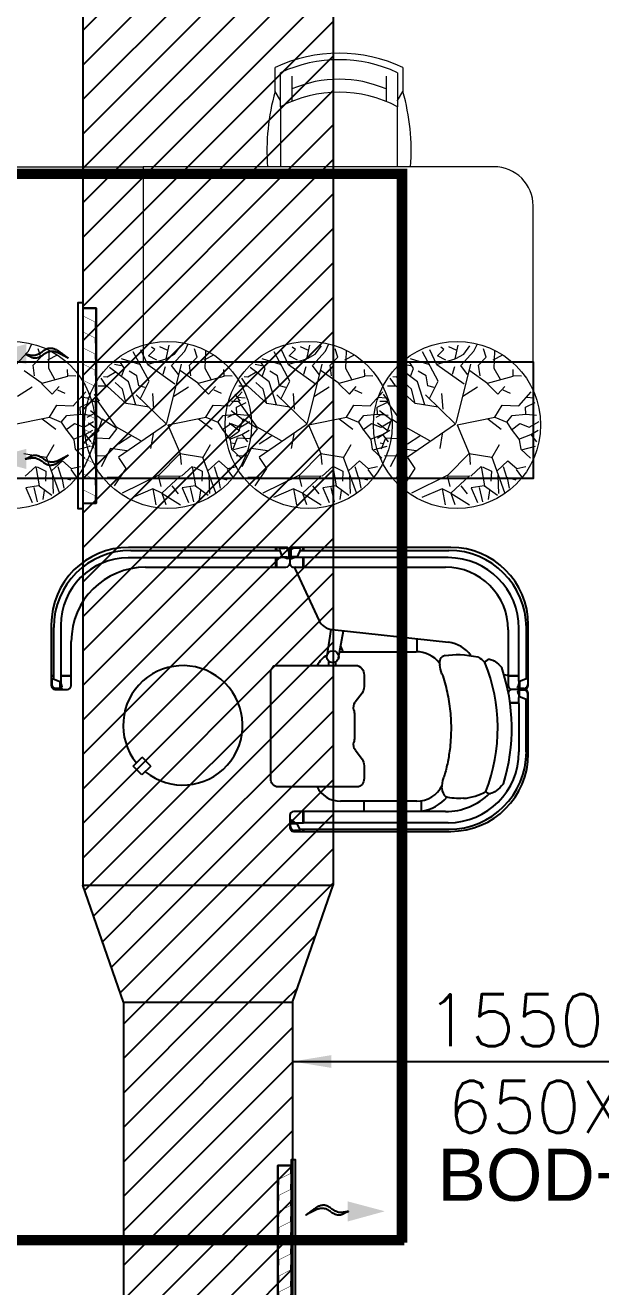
# Model space of a CAD drawing. Header units: millimetres. Extents: x 148480 to 578986, y 39883 to 155062.
# Drawn here: x 229793 to 232006, y 69951 to 74802 of the extents above; entities that cross this region are included whole.
import ezdxf

# ---------------------------------------------------------------- set-up
doc = ezdxf.new("R2010")
doc.units = ezdxf.units.MM
for name, pattern in [('CENTER', [2, 1.25, -0.25, 0.25, -0.25]), ('CONTINU', [0]), ('HIDDEN', [0.375, 0.25, -0.125])]:
    doc.linetypes.add(name, pattern=pattern)
for name, color, linetype in [('CEN', 252, 'CENTER'), ('Flooring', 44, 'Continuous'), ('I - MODULAR', 44, 'Continuous'), ('Layer2', 4, 'Continuous'), ('Layer4', 6, 'Continuous'), ('M-HVAC ELLIPTICAL DUCT', 6, 'Continuous'), ('M-HVAC VRV PIPE', 4, 'Continuous'), ('M-HVAC-BOF', 6, 'Continuous'), ('M-HVAC-GRIL', 6, 'Continuous'), ('M-HVAC-INSULATION', 8, 'Continuous'), ('M-HVAC-SUPP', 4, 'Continuous'), ('M-HVAC-SUPPLY AIR DUCT', 4, 'Continuous'), ('M-HVAC-TEXT', 7, 'Continuous')]:
    doc.layers.add(name, color=color, linetype=linetype)
doc.layers.add('I-01$0$i-plants', color=7, linetype='Continuous', lineweight=13, true_color=0x86b300)
for name, color, linetype, lineweight in [('ID - MODULAR', 44, 'Continuous', 5), ('KDBS-SIDE THROW GRILLE', 1, 'Continuous', 18), ('M HVAC GRILLE', 6, 'Continuous', 13)]:
    doc.layers.add(name, color=color, linetype=linetype, lineweight=lineweight)
doc.styles.add('ARAIL', font='arial.ttf')
doc.styles.add('R', font='romans.shx')
doc.styles.add('ROMAND', font='romand__.ttf')
doc.dimstyles.new('Vayucon', dxfattribs={"dimtxt": 200, "dimasz": 150, "dimexe": 0, "dimexo": 0, "dimgap": 9e-05, "dimtad": 1, "dimdec": 0, "dimrnd": 5, "dimzin": 0, "dimdsep": 46, "dimtxsty": 'ROMAND', "dimcen": 90, "dimclrd": 42, "dimclre": 8, "dimclrt": 7, "dimadec": 0, "dimazin": 0, "dimtfac": 1, "dimtdec": 0, "dimtofl": 0, "dimtmove": 1, "dimatfit": 0, "dimfxl": 1, "dimtolj": 1, "dimtzin": 0, "dimarcsym": 0})
pattern_1 = [(225, (811127.6, 15256.2), (66.29126, -66.29126), [])]

# ---------------------------------------------------------------- blocks, each defined once
blk = doc.blocks.new('GFC1')
at = {"layer": 'CEN', "color": 8, "linetype": 'HIDDEN', "lineweight": 0, "ltscale": 1500}
for points in [[(303868.6, 71111), (299767.4, 71111), (299767.4, 75212.3), (303868.6, 75212.3)], [(303879.7, 75221), (303879.7, 71121), (299779.7, 71121), (299779.7, 75221)]]:
    blk.add_lwpolyline(points, close=True, dxfattribs=at)
at = {"layer": 'Flooring', "color": 8, "linetype": 'HIDDEN', "ltscale": 1500}
blk.add_arc((300007.7, 78255.1), 12777.8, 229.90697, 79.60318, dxfattribs=at)
at = {"layer": 'I - MODULAR', "color": 8}
for p, q in [((303427.4, 73780.2), (302822.7, 73780.2)), ((302830.7, 73768.5), (303404, 73768.5)), ((303389.4, 73768.5), (303389.4, 73780.2)), ((303391.5, 73780.2), (303391.5, 73768.5)), ((303401.9, 73773.8), (303413.9, 73744)), ((303406.6, 73777.4), (303423.9, 73777.4)), ((303413.9, 73744), (303434.4, 73744)), ((303434.4, 73744), (303434.4, 73742.2)), ((303439.2, 73762.1), (303439.2, 73739.5)), ((303442.6, 73765), (303442.6, 73719.3)), ((303446, 73762.1), (303446, 73739.5)), ((303450.8, 73744), (303450.8, 73742.6)), ((303471.3, 73744), (303450.8, 73744)), ((304062, 73780.2), (303457.8, 73780.2)), ((303478.6, 73777.4), (303461.3, 73777.4)), ((303483.3, 73773.8), (303471.3, 73744)), ((303481.1, 73768.4), (304054.5, 73768.4)), ((303493.8, 73768.4), (303493.8, 73780.2)), ((303495.8, 73780.2), (303495.8, 73768.4)), ((303332.8, 73739.9), (302821.7, 73739.9)), ((302888.1, 73704), (303427.4, 73704)), ((303390.4, 73739.9), (303332.8, 73739.9)), ((303389.4, 73704), (303389.4, 73740.1)), ((303391.5, 73740.1), (303391.5, 73704)), ((303423.3, 73740.9), (303433.5, 73737.7)), ((303437, 73737.4), (303433.5, 73737.7)), ((303448.2, 73737.4), (303451.7, 73737.7)), ((303462.7, 73741.1), (303451.7, 73737.7)), ((303457.8, 73704), (304041.5, 73704)), ((303463, 73696.8), (303554.6, 73500.2)), ((303493.8, 73704), (303493.8, 73740.9)), ((303549.1, 73740.6), (303494.8, 73740.6)), ((303495.8, 73740.6), (303495.8, 73704)), ((304051.7, 73740.6), (303549.1, 73740.6)), ((302525.5, 73483), (302525.5, 73249.3)), ((302534.8, 73274), (302534.8, 73472.6)), ((302562.2, 73480.4), (302562.2, 73341.9)), ((303600.3, 73464.7), (303584.8, 73363.1)), ((303605.3, 73464), (304053.2, 73415)), ((303630.3, 73355.4), (303649.7, 73459.1)), ((304282.8, 73462.7), (304282.8, 73249.3)), ((304323.7, 73343.3), (304323.7, 73468.6)), ((304352.2, 73470.6), (304352.2, 73274.1)), ((304359.7, 73249.3), (304359.7, 73482.5)), ((302602.4, 73249.3), (302602.4, 73418.3)), ((303931.8, 73428.3), (303931.8, 73378.6)), ((303633.6, 73378.6), (303928.7, 73378.6)), ((303648.3, 73378.6), (303638.6, 73399.8)), ((302562.2, 73341.9), (302562.2, 73284.3)), ((303391, 73326.2), (303695.9, 73326.2)), ((303592.8, 73326.2), (303592.8, 73341.9)), ((303619.8, 73326.2), (303619.8, 73340)), ((304323.7, 73289), (304323.7, 73343.3)), ((302525.5, 73287.2), (302534.8, 73287.2)), ((302534.8, 73285.2), (302525.5, 73285.2)), ((302527.4, 73271.5), (302527.4, 73253.6)), ((302530.2, 73275.9), (302558.9, 73264.5)), ((302558.9, 73264.5), (302558.9, 73242.3)), ((302562.2, 73287.2), (302602.4, 73287.2)), ((302602.4, 73285.2), (302562.2, 73285.2)), ((303369.3, 72890.8), (303369.3, 73300.8)), ((303728.5, 73288.1), (303728.5, 73244.8)), ((304266.6, 73290.7), (304277.2, 73288.4)), ((304282.8, 73287.5), (304323.7, 73287.5)), ((304323.7, 73285.3), (304282.8, 73285.3)), ((304355.4, 73275.3), (304325.9, 73263.7)), ((304325.9, 73263.7), (304325.9, 73241.8)), ((304352.2, 73287.5), (304359.7, 73287.5)), ((304359.7, 73285.3), (304352.2, 73285.3)), ((304358.1, 73271), (304358.1, 73253.1)), ((302540.7, 73234.1), (302587.2, 73234.1)), ((302542.7, 73238.4), (302564.7, 73238.4)), ((302558.9, 73242.3), (302562.1, 73242.3)), ((302563.2, 73255), (302562.1, 73255)), ((302562.1, 73242.3), (302562.1, 73255)), ((302563.2, 73255), (302566.4, 73244.3)), ((302566.7, 73240.6), (302566.4, 73244.1)), ((303720.5, 73219.8), (303694.6, 73184.9)), ((304344.5, 73234.1), (304298, 73234.1)), ((304318.9, 73240.1), (304319.2, 73243.5)), ((304318.9, 73228.9), (304319.2, 73225.4)), ((304322.3, 73254.5), (304319.2, 73243.7)), ((304322.3, 73214.4), (304319.2, 73225.2)), ((304342.9, 73237.9), (304320.9, 73237.9)), ((304342.9, 73231.1), (304320.9, 73231.1)), ((304322.3, 73254.5), (304323.5, 73254.5)), ((304322.3, 73214.4), (304323.5, 73214.4)), ((304323.5, 73241.8), (304323.5, 73254.5)), ((304325.9, 73241.8), (304323.5, 73241.8)), ((304325.9, 73227.1), (304323.5, 73227.1)), ((304323.5, 73227.1), (304323.5, 73214.4)), ((304325.9, 73205.3), (304325.9, 73227.1)), ((304358.1, 73198), (304358.1, 73215.8)), ((304359.7, 72986.2), (304359.7, 73218.8)), ((304289.7, 73183.1), (304323.7, 73183.1)), ((304323.7, 73181.1), (304289.9, 73181.1)), ((304323.7, 73179.9), (304323.7, 73125.6)), ((304355.4, 73193.6), (304325.9, 73205.3)), ((304352.2, 72993.6), (304352.2, 73194.8)), ((304352.2, 73183.1), (304359.7, 73183.1)), ((304359.7, 73181.1), (304352.2, 73181.1)), ((303691.1, 73137.1), (303691.1, 73048.2)), ((304323.7, 73125.6), (304323.7, 72993.2)), ((302839.9, 72939), (302874.3, 72973.3)), ((302908.5, 72939.1), (302874.3, 72973.3)), ((303694.8, 73000.1), (303720.5, 72965.5)), ((302874.2, 72904.8), (302839.9, 72939)), ((302908.5, 72939.1), (302874.2, 72904.8)), ((303728.5, 72940.5), (303728.5, 72890.8)), ((303701.3, 72859), (303396.4, 72859)), ((303931.1, 72803.8), (303637.9, 72803.8)), ((303727.8, 72803.8), (303727.8, 72764.1)), ((303947.3, 72805), (303947.3, 72765.8)), ((303442.6, 72748.9), (303442.6, 72703.2)), ((303445.6, 72706.8), (303445.6, 72729.5)), ((303447.8, 72731.5), (303451.3, 72731.2)), ((303462.1, 72721.7), (303451.3, 72731.2)), ((304041.5, 72764.1), (303457.8, 72764.1)), ((303493.7, 72721.2), (303493.7, 72764.1)), ((303495.9, 72764.1), (303495.9, 72721.2)), ((303449.4, 72717.4), (303449.4, 72720.5)), ((303449.4, 72720.5), (303462.1, 72720.5)), ((303471.6, 72717.4), (303449.4, 72717.4)), ((303457.8, 72687.9), (304061.4, 72687.9)), ((303478.2, 72691.6), (303460.9, 72691.6)), ((303462.1, 72720.5), (303462.1, 72721.7)), ((303482.9, 72695.1), (303471.6, 72717.4)), ((303482.6, 72695.8), (304054.5, 72695.8)), ((303493.7, 72687.9), (303493.7, 72695.8)), ((303549.1, 72721.2), (303494.8, 72721.2)), ((303495.9, 72695.8), (303495.9, 72687.9)), ((304051.7, 72721.2), (303549.1, 72721.2))]:
    blk.add_line(p, q, dxfattribs=at)
at = {"layer": 'I - MODULAR', "color": 8, "linetype": 'Continuous'}
blk.add_lwpolyline([(299878.4, 74493.7), (304378.4, 74493.7), (304378.4, 74045.6), (299878.4, 74045.6)], close=True, dxfattribs=at)
at = {"layer": 'I - MODULAR', "color": 8}
blk.add_circle((303607.6, 73359.6), 23.1, dxfattribs=at)
for centre, radius, start, end in [((302822.7, 73483), 297.2, 90, 180), ((302830.7, 73472.6), 295.9, 90, 180), ((303406.6, 73772.5), 4.86, 90, 164.6377), ((303423.9, 73762.1), 15.3, 0, 90), ((303427.4, 73765), 15.2, 0, 90), ((303457.8, 73765), 15.2, 90, 180), ((303461.3, 73762.1), 15.3, 90, 180), ((303478.6, 73772.5), 4.86, 15.3623, 90), ((304054.5, 73470.6), 297.8, 0, 90), ((304062, 73482.5), 297.7, 0, 90), ((302821.7, 73480.4), 259.5, 90, 180), ((302888.1, 73418.3), 285.7, 90, 180), ((303427.4, 73719.3), 15.2, 270, 0), ((303437.2, 73739.5), 2.02, 265, 0), ((303457.8, 73719.3), 15.2, 180, 270), ((303448, 73739.5), 2.02, 180, 275), ((303467.6, 73698.9), 5.09, 90, 205), ((304041.5, 73462.7), 241.3, 0, 90), ((304051.7, 73468.6), 272, 0, 90), ((303612.2, 73527.1), 63.5, 205, 263.7685), ((304040.1, 73295.1), 120.6, 34.68, 83.7685), ((303633.6, 73283.4), 95.3, 120.559, 153.249), ((303928.7, 73264.3), 114.3, 38.3842, 90), ((304045.4, 73337.1), 27.2, 101.62, 201.2641), ((303031.4, 73095.8), 229.6, 45, 218.8686), ((304210.9, 73329.2), 19.8, 82.8054, 155.1582), ((303567.2, 73084.4), 675, 338.9189, 22.0304), ((303567.2, 73084.4), 729.1, 343.0042, 18.7209), ((302532.3, 73271.5), 4.86, 115.6655, 180), ((304278.1, 73293), 4.62, 258, 0), ((304353.3, 73271), 4.86, 0, 64.3345), ((302540.7, 73249.3), 15.2, 180, 270), ((302542.7, 73253.6), 15.3, 180, 270), ((302564.7, 73240.4), 2.02, 270, 5), ((302587.2, 73249.3), 15.2, 270, 0), ((303031.4, 73095.8), 229.6, 230.9794, 45), ((304298, 73249.3), 15.2, 180, 270), ((304298, 73218.8), 15.2, 90, 166.5657), ((304320.9, 73239.9), 2.02, 175, 270), ((304320.9, 73229.1), 2.02, 90, 185), ((304342.9, 73253.1), 15.3, 270, 0), ((304342.9, 73215.8), 15.3, 0, 90), ((304344.5, 73249.3), 15.2, 270, 0), ((304344.5, 73218.8), 15.2, 0, 90), ((304353.3, 73198), 4.86, 295.6655, 0), ((304051.7, 72993.2), 272, 270, 0), ((304054.5, 72993.6), 297.8, 270, 0), ((304061.4, 72986.2), 298.3, 270, 0), ((303637.9, 72905.4), 101.6, 207.1335, 270), ((303931.1, 72911.7), 107.9, 270, 334.0562), ((304076.9, 72856.6), 49.6, 183.0816, 227.3069), ((304041.5, 73005.4), 241.3, 270, 314.7065), ((304099.7, 73005.6), 190.7, 273.1164, 300.6705), ((304212.3, 72852.9), 19, 216.6245, 277.234), ((303924, 72929.2), 165.1, 278.1141, 318.7333), ((303457.8, 72748.9), 15.2, 90, 180), ((303447.6, 72729.5), 2.02, 85, 180), ((303457.8, 72703.2), 15.2, 180, 270), ((303460.9, 72706.8), 15.3, 180, 270), ((303456.9, 72694.9), 25.2, 96.3372, 107.4257), ((303478.2, 72696.4), 4.86, 270, 344.6377)]:
    blk.add_arc(centre, radius, start, end, dxfattribs=at)
at = {"layer": 'I - MODULAR', "color": 8, "extrusion": (0, 0, -1)}
for centre, major_axis, ratio, start_param, end_param in [((303389.9, 73742.2), (44.5, 0), 0.051024, 0, 1.558922), ((303495.3, 73742.6), (44.5, 0), 0.045367, 1.581349, 3.141593), ((304468.8, 72830.8), (503.7, -494.3), 0.418371, 3.415826, 3.73357), ((304172.2, 73246.1), (47.6, -117.8), 0.529715, 3.717763, 4.061141), ((303391, 73300.8), (0, -25.4), 0.85419, 1.570796, 3.141593), ((303695.9, 73288.1), (0, 38.1), 0.85419, 0, 1.570796), ((304060.1, 73294.1), (29.6, -68.2), 0.404697, 1.74747, 2.243724), ((304450.4, 72658.2), (246.9, -689.7), 0.161068, 3.2231, 3.498233), ((302559.7, 73284.8), (0, 44.5), 0.056676, 1.581319, 2.838731), ((304325.9, 73289.5), (0, 44.5), 0.051024, 3.140871, 4.700515), ((303695.9, 73244.8), (0, -38.1), 0.85419, 4.712389, 5.427974), ((304325.9, 73179.4), (0, 44.5), 0.051024, 4.724263, 6.283907), ((303715.8, 73163.4), (0, 32.9), 0.85419, 4.416858, 5.427974), ((303642.1, 73137.1), (0, 57.3), 0.85419, 1.275266, 1.570796), ((303716.3, 73021.9), (0, 33.4), 0.85419, 3.996804, 4.997085), ((303639.7, 73048.2), (0, -60.1), 0.85419, 4.712389, 4.997085), ((303695.9, 72940.5), (0, 38.1), 0.85419, 0.855211, 1.570796), ((303396.4, 72890.8), (0, 31.8), 0.85419, 3.141593, 4.712389), ((303701.3, 72890.8), (0, 31.8), 0.85419, 1.570796, 3.141593), ((304069, 72895.3), (28.8, 74.3), 0.403177, 3.975445, 4.547922), ((304444.1, 73529.5), (238.9, 694.6), 0.160816, 2.756992, 3.062566), ((304478.5, 73355.1), (503.7, 498.2), 0.415274, 2.703703, 2.886615), ((303495.3, 72719.2), (44.5, 0), 0.045367, 3.529407, 4.701837)]:
    blk.add_ellipse(centre, major_axis=major_axis, ratio=ratio, start_param=start_param, end_param=end_param, dxfattribs=at)
at = {"layer": 'I - MODULAR', "color": 8}
blk.add_open_spline([(304027.8, 73294.3), (304035.7, 73271.2), (304048.9, 73224), (304060.7, 73150.8), (304064.1, 73076.5), (304059.5, 73008.6), (304049.3, 72947.8), (304040.1, 72912.1), (304034.7, 72894.6)], degree=3, knots=[0, 0, 0, 0, 0.181818, 0.363636, 0.545455, 0.727273, 0.863636, 1, 1, 1, 1], dxfattribs=at)
at = {"layer": 'I-01$0$i-plants', "color": 8}
for p, q in [((302387, 74479.8), (302437.3, 74534.9)), ((302437.3, 74534.9), (302449.8, 74560.2)), ((302484.7, 74511.6), (302475.1, 74543.8)), ((302512.3, 74501.2), (302549, 74520.3)), ((302515.6, 74467.5), (302517.8, 74535)), ((302901.6, 74418.8), (302840.9, 74531.8)), ((302896.1, 74481.5), (302869.5, 74540.4)), ((302899, 74517.1), (302923.1, 74540.6)), ((302923.1, 74540.6), (302911.3, 74550.5)), ((302970.6, 74538.6), (302942.2, 74551.6)), ((302967, 74505.3), (302978.3, 74557.2)), ((302969.2, 74506), (302999.7, 74523.2)), ((302988.2, 74479.8), (303038.6, 74534.9)), ((302999.7, 74523.2), (303023.9, 74554.6)), ((303038.6, 74534.9), (303051.1, 74560.2)), ((303086, 74511.6), (303076.4, 74543.8)), ((303113.6, 74501.2), (303150.3, 74520.3)), ((303116.9, 74467.5), (303119.1, 74535)), ((303442.6, 74418.8), (303381.9, 74531.8)), ((303437.1, 74481.5), (303410.6, 74540.4)), ((303440, 74517.1), (303464.2, 74540.6)), ((303464.2, 74540.6), (303452.3, 74550.5)), ((303511.6, 74538.6), (303483.2, 74551.6)), ((303508.1, 74505.3), (303519.3, 74557.2)), ((303510.2, 74506), (303540.7, 74523.2)), ((303529.3, 74479.8), (303579.6, 74534.9)), ((303540.7, 74523.2), (303564.9, 74554.6)), ((303579.6, 74534.9), (303592.1, 74560.2)), ((303627, 74511.6), (303617.4, 74543.8)), ((303654.6, 74501.2), (303691.3, 74520.3)), ((303657.9, 74467.5), (303660.1, 74535)), ((304013.3, 74418.8), (303952.6, 74531.8)), ((304007.8, 74481.5), (303981.3, 74540.4)), ((304010.7, 74517.1), (304034.9, 74540.6)), ((304034.9, 74540.6), (304023.1, 74550.5)), ((304082.3, 74538.6), (304054, 74551.6)), ((304078.8, 74505.3), (304090, 74557.2)), ((304080.9, 74506), (304111.4, 74523.2)), ((304100, 74479.8), (304150.3, 74534.9)), ((304111.4, 74523.2), (304135.6, 74554.6)), ((304150.3, 74534.9), (304162.8, 74560.2)), ((304197.7, 74511.6), (304188.1, 74543.8)), ((304225.3, 74501.2), (304262, 74520.3)), ((304228.6, 74467.5), (304230.8, 74535)), ((302455.8, 74481.4), (302484.7, 74511.6)), ((302461.3, 74440.3), (302455.8, 74481.4)), ((302821.8, 74416.5), (302749.4, 74472.2)), ((302794.6, 74478), (302768.1, 74483.5)), ((302806.4, 74468.1), (302789.4, 74495.2)), ((302869.2, 74481.6), (302795.4, 74504.8)), ((303000.9, 74408.3), (302896.1, 74481.5)), ((302897.5, 74484.5), (302967, 74505.3)), ((302930.9, 74500.1), (302899, 74517.1)), ((302956, 74445.8), (302965.1, 74475.4)), ((302970.1, 74257.2), (303026.4, 74484.7)), ((303014.4, 74444.6), (302988.2, 74479.8)), ((303057, 74481.4), (303086, 74511.6)), ((303062.6, 74440.3), (303057, 74481.4)), ((303362.9, 74416.5), (303290.4, 74472.2)), ((303335.6, 74478), (303309.1, 74483.5)), ((303347.4, 74468.1), (303330.4, 74495.2)), ((303410.2, 74481.6), (303336.4, 74504.8)), ((303541.9, 74408.3), (303437.1, 74481.5)), ((303438.6, 74484.5), (303508.1, 74505.3)), ((303471.9, 74500.1), (303440, 74517.1)), ((303497, 74445.8), (303506.1, 74475.4)), ((303511.1, 74257.2), (303567.4, 74484.7)), ((303555.5, 74444.6), (303529.3, 74479.8)), ((303598.1, 74481.4), (303627, 74511.6)), ((303603.6, 74440.3), (303598.1, 74481.4)), ((303933.6, 74416.5), (303861.1, 74472.2)), ((303906.3, 74478), (303879.9, 74483.5)), ((303918.1, 74468.1), (303901.1, 74495.2)), ((303980.9, 74481.6), (303907.1, 74504.8)), ((304112.6, 74408.3), (304007.8, 74481.5)), ((304009.3, 74484.5), (304078.8, 74505.3)), ((304042.6, 74500.1), (304010.7, 74517.1)), ((304067.7, 74445.8), (304076.8, 74475.4)), ((304081.9, 74257.2), (304138.2, 74484.7)), ((304126.2, 74444.6), (304100, 74479.8)), ((304168.8, 74481.4), (304197.7, 74511.6)), ((304174.3, 74440.3), (304168.8, 74481.4)), ((302421.6, 74460.5), (302490, 74411.4)), ((302490, 74411.4), (302589.1, 74438.6)), ((302539.2, 74426.1), (302515.6, 74467.5)), ((302589.1, 74438.6), (302588.1, 74464.8)), ((302588.5, 74440.9), (302620, 74439.8)), ((302737, 74401.6), (302717.2, 74430.4)), ((302740.6, 74434.9), (302726.7, 74436)), ((302774.4, 74455.7), (302740.6, 74434.9)), ((302795.4, 74437.9), (302806.4, 74468.1)), ((302854.9, 74439.9), (302825.2, 74457.5)), ((302862, 74401.6), (302854.9, 74439.9)), ((303022.9, 74460.5), (303091.3, 74411.4)), ((303091.3, 74411.4), (303190.4, 74438.6)), ((303140.5, 74426.1), (303116.9, 74467.5)), ((303190.4, 74438.6), (303189.3, 74464.8)), ((303189.7, 74440.9), (303221.3, 74439.8)), ((303278, 74401.6), (303258.2, 74430.4)), ((303281.6, 74434.9), (303267.7, 74436)), ((303315.4, 74455.7), (303281.6, 74434.9)), ((303336.4, 74437.9), (303347.4, 74468.1)), ((303395.9, 74439.9), (303366.2, 74457.5)), ((303403, 74401.6), (303395.9, 74439.9)), ((303563.9, 74460.5), (303632.3, 74411.4)), ((303632.3, 74411.4), (303731.4, 74438.6)), ((303681.5, 74426.1), (303657.9, 74467.5)), ((303731.4, 74438.6), (303730.4, 74464.8)), ((303730.8, 74440.9), (303762.3, 74439.8)), ((303848.7, 74401.6), (303828.9, 74430.4)), ((303852.3, 74434.9), (303838.4, 74436)), ((303886.1, 74455.7), (303852.3, 74434.9)), ((303907.1, 74437.9), (303918.1, 74468.1)), ((303966.6, 74439.9), (303936.9, 74457.5)), ((303973.7, 74401.6), (303966.6, 74439.9)), ((304134.6, 74460.5), (304203, 74411.4)), ((304203, 74411.4), (304302.2, 74438.6)), ((304252.3, 74426.1), (304228.6, 74467.5)), ((304302.2, 74438.6), (304301.1, 74464.8)), ((304301.5, 74440.9), (304333.1, 74439.8)), ((302395.5, 74361.8), (302451.8, 74397.4)), ((302488.1, 74410.8), (302529.3, 74369.8)), ((302529.3, 74369.8), (302556.2, 74399)), ((302548.9, 74386.2), (302577.2, 74373.2)), ((302609.9, 74324.2), (302658.4, 74378.8)), ((302739.9, 74399.7), (302706.1, 74400.5)), ((302813.2, 74333.2), (302739.9, 74399.7)), ((302799.1, 74388.1), (302771.1, 74414.7)), ((302813.2, 74333.2), (302799.1, 74388.1)), ((302850.6, 74328.5), (302821.8, 74416.5)), ((302886.2, 74395.5), (302862, 74401.6)), ((302867.9, 74352.5), (302901.6, 74418.8)), ((302996.8, 74361.8), (303053.1, 74397.4)), ((303089.4, 74410.8), (303130.6, 74369.8)), ((303130.6, 74369.8), (303157.5, 74399)), ((303150.1, 74386.2), (303178.5, 74373.2)), ((303211.2, 74324.2), (303259.7, 74378.8)), ((303280.9, 74399.7), (303247.1, 74400.5)), ((303354.2, 74333.2), (303280.9, 74399.7)), ((303340.1, 74388.1), (303312.1, 74414.7)), ((303354.2, 74333.2), (303340.1, 74388.1)), ((303391.6, 74328.5), (303362.9, 74416.5)), ((303427.2, 74395.5), (303403, 74401.6)), ((303408.9, 74352.5), (303442.6, 74418.8)), ((303537.8, 74361.8), (303594.1, 74397.4)), ((303630.4, 74410.8), (303671.6, 74369.8)), ((303671.6, 74369.8), (303698.5, 74399)), ((303691.2, 74386.2), (303719.5, 74373.2)), ((303752.2, 74324.2), (303800.7, 74378.8)), ((303851.7, 74399.7), (303817.8, 74400.5)), ((303924.9, 74333.2), (303851.7, 74399.7)), ((303910.8, 74388.1), (303882.8, 74414.7)), ((303924.9, 74333.2), (303910.8, 74388.1)), ((303962.3, 74328.5), (303933.6, 74416.5)), ((303997.9, 74395.5), (303973.7, 74401.6)), ((303979.6, 74352.5), (304013.3, 74418.8)), ((304108.6, 74361.8), (304164.8, 74397.4)), ((304201.1, 74410.8), (304242.3, 74369.8)), ((304242.3, 74369.8), (304269.2, 74399)), ((304261.9, 74386.2), (304290.3, 74373.2)), ((304322.9, 74324.2), (304371.4, 74378.8)), ((302518.1, 74280.4), (302546.7, 74326.5)), ((302546.7, 74326.5), (302609.9, 74324.2)), ((302636.3, 74318.7), (302673.1, 74337.5)), ((302640.3, 74357.4), (302669.8, 74355.3)), ((302705.8, 74341.4), (302677.1, 74340.9)), ((302710.2, 74342.7), (302691, 74369.1)), ((302776.1, 74241.8), (302705.8, 74341.4)), ((302902.1, 74319.9), (302813.2, 74333.2)), ((302968.7, 74254), (302852.4, 74366.5)), ((302920.1, 74311.9), (302915.6, 74372.1)), ((303119.4, 74280.4), (303148, 74326.5)), ((303148, 74326.5), (303211.2, 74324.2)), ((303246.9, 74341.4), (303218.1, 74340.9)), ((303251.2, 74342.7), (303232, 74369.1)), ((303237.6, 74318.7), (303274.4, 74337.5)), ((303241.6, 74357.4), (303271.1, 74355.3)), ((303317.1, 74241.8), (303246.9, 74341.4)), ((303443.1, 74319.9), (303354.2, 74333.2)), ((303509.8, 74254), (303393.4, 74366.5)), ((303461.1, 74311.9), (303456.6, 74372.1)), ((303660.4, 74280.4), (303689, 74326.5)), ((303689, 74326.5), (303752.2, 74324.2)), ((303778.6, 74318.7), (303815.4, 74337.5)), ((303782.6, 74357.4), (303812.1, 74355.3)), ((303817.6, 74341.4), (303788.8, 74340.9)), ((303821.9, 74342.7), (303802.8, 74369.1)), ((303887.8, 74241.8), (303817.6, 74341.4)), ((304013.8, 74319.9), (303924.9, 74333.2)), ((304080.5, 74254), (303964.1, 74366.5)), ((304031.8, 74311.9), (304027.3, 74372.1)), ((304231.1, 74280.4), (304259.7, 74326.5)), ((304259.7, 74326.5), (304322.9, 74324.2)), ((304349.3, 74318.7), (304386.1, 74337.5)), ((304353.3, 74357.4), (304382.9, 74355.3)), ((302372.7, 74250.9), (302518.1, 74280.4)), ((302518.1, 74280.4), (302564, 74262)), ((302564, 74262), (302585.4, 74287.2)), ((302585.4, 74287.2), (302637.5, 74292.2)), ((302637.5, 74292.2), (302636.3, 74318.7)), ((302637.5, 74292.2), (302678.7, 74288.3)), ((302689, 74293.5), (302661.8, 74280)), ((302720.5, 74270.8), (302676.5, 74305.7)), ((302974, 74250.9), (303119.4, 74280.4)), ((303119.4, 74280.4), (303165.3, 74262)), ((303165.3, 74262), (303186.6, 74287.2)), ((303186.6, 74287.2), (303238.8, 74292.2)), ((303230, 74293.5), (303202.8, 74280)), ((303261.5, 74270.8), (303217.5, 74305.7)), ((303238.8, 74292.2), (303237.6, 74318.7)), ((303238.8, 74292.2), (303280, 74288.3)), ((303515, 74250.9), (303660.4, 74280.4)), ((303660.4, 74280.4), (303706.3, 74262)), ((303706.3, 74262), (303727.7, 74287.2)), ((303727.7, 74287.2), (303779.8, 74292.2)), ((303800.7, 74293.5), (303773.5, 74280)), ((303779.8, 74292.2), (303778.6, 74318.7)), ((303779.8, 74292.2), (303821, 74288.3)), ((303832.3, 74270.8), (303788.2, 74305.7)), ((304085.8, 74250.9), (304231.1, 74280.4)), ((304231.1, 74280.4), (304277, 74262)), ((304277, 74262), (304298.4, 74287.2)), ((304298.4, 74287.2), (304350.5, 74292.2)), ((304350.5, 74292.2), (304349.3, 74318.7)), ((304350.5, 74292.2), (304391.8, 74288.3)), ((302490.8, 74275.1), (302543.1, 74234.5)), ((302564, 74262), (302581, 74234.9)), ((302581, 74234.9), (302610.7, 74195.7)), ((302581.7, 74232.6), (302614.7, 74256)), ((302614.7, 74256), (302650.1, 74242.2)), ((302650.1, 74242.2), (302688.2, 74264.6)), ((302656.3, 74214.7), (302684.9, 74231.4)), ((302708.9, 74227), (302668.5, 74257.6)), ((302721.7, 74273.6), (302703.6, 74222.9)), ((302774.7, 74238.6), (302721.7, 74273.6)), ((302777.5, 74236.9), (302746.8, 74198)), ((302869.8, 74189.7), (302776.1, 74241.8)), ((302968.7, 74254), (302783.8, 74126.5)), ((302974, 74250.9), (303020.7, 74140.8)), ((303092.1, 74275.1), (303144.4, 74234.5)), ((303165.3, 74262), (303182.3, 74234.9)), ((303182.3, 74234.9), (303212, 74195.7)), ((303183, 74232.6), (303216, 74256)), ((303249.9, 74227), (303209.5, 74257.6)), ((303216, 74256), (303251.4, 74242.2)), ((303262.8, 74273.6), (303244.7, 74222.9)), ((303251.4, 74242.2), (303289.5, 74264.6)), ((303257.6, 74214.7), (303286.2, 74231.4)), ((303315.7, 74238.6), (303262.8, 74273.6)), ((303318.6, 74236.9), (303287.8, 74198)), ((303410.9, 74189.7), (303317.1, 74241.8)), ((303509.8, 74254), (303324.8, 74126.5)), ((303515, 74250.9), (303561.7, 74140.8)), ((303633.1, 74275.1), (303685.4, 74234.5)), ((303706.3, 74262), (303723.3, 74234.9)), ((303723.3, 74234.9), (303753, 74195.7)), ((303724, 74232.6), (303757, 74256)), ((303757, 74256), (303792.4, 74242.2)), ((303820.6, 74227), (303780.2, 74257.6)), ((303792.4, 74242.2), (303830.5, 74264.6)), ((303798.6, 74214.7), (303827.2, 74231.4)), ((303833.5, 74273.6), (303815.4, 74222.9)), ((303886.4, 74238.6), (303833.5, 74273.6)), ((303889.3, 74236.9), (303858.5, 74198)), ((303981.6, 74189.7), (303887.8, 74241.8)), ((304080.5, 74254), (303895.5, 74126.5)), ((304085.8, 74250.9), (304132.4, 74140.8)), ((304203.8, 74275.1), (304256.1, 74234.5)), ((304277, 74262), (304294, 74234.9)), ((304294, 74234.9), (304323.7, 74195.7)), ((304294.7, 74232.6), (304327.8, 74256)), ((304327.8, 74256), (304363.1, 74242.2)), ((304363.1, 74242.2), (304401.2, 74264.6)), ((304369.3, 74214.7), (304397.9, 74231.4)), ((302610.7, 74195.7), (302656.3, 74214.7)), ((302611.5, 74193.1), (302617.5, 74157.4)), ((302656.3, 74214.7), (302678.1, 74186.2)), ((302703.6, 74222.9), (302668.4, 74198.9)), ((302699.3, 74200), (302682.9, 74157.6)), ((302746.8, 74198), (302699.3, 74200)), ((302830.9, 74207.3), (302784.2, 74177.4)), ((302917.3, 74217.3), (302907.4, 74160.6)), ((303244.7, 74222.9), (303209.4, 74198.9)), ((303212, 74195.7), (303257.6, 74214.7)), ((303212.8, 74193.1), (303218.8, 74157.4)), ((303240.3, 74200), (303223.9, 74157.6)), ((303287.8, 74198), (303240.3, 74200)), ((303257.6, 74214.7), (303279.4, 74186.2)), ((303372, 74207.3), (303325.2, 74177.4)), ((303458.3, 74217.3), (303448.5, 74160.6)), ((303753, 74195.7), (303798.6, 74214.7)), ((303753.8, 74193.1), (303759.8, 74157.4)), ((303815.4, 74222.9), (303780.1, 74198.9)), ((303811, 74200), (303794.6, 74157.6)), ((303798.6, 74214.7), (303820.4, 74186.2)), ((303858.5, 74198), (303811, 74200)), ((303942.7, 74207.3), (303895.9, 74177.4)), ((304029, 74217.3), (304019.2, 74160.6)), ((304323.7, 74195.7), (304369.3, 74214.7)), ((304324.5, 74193.1), (304330.5, 74157.4)), ((304369.3, 74214.7), (304391.1, 74186.2)), ((302419.4, 74140.8), (302506.1, 74126.9)), ((302506.9, 74124.3), (302536.2, 74175.9)), ((302617.5, 74157.4), (302654.7, 74123)), ((302620.3, 74155.8), (302674.4, 74169.2)), ((302690.1, 74178.5), (302678.4, 74180.3)), ((302753.7, 74160.1), (302716.7, 74089.9)), ((302816.3, 74152), (302753.7, 74160.1)), ((303020.7, 74140.8), (302938.4, 74057.4)), ((303020.7, 74140.8), (303107.4, 74126.9)), ((303021.4, 74138.5), (303024.3, 74099.1)), ((303108.2, 74124.3), (303137.5, 74175.9)), ((303218.8, 74157.4), (303255.9, 74123)), ((303231.1, 74178.5), (303219.4, 74180.3)), ((303221.6, 74155.8), (303275.7, 74169.2)), ((303294.7, 74160.1), (303257.7, 74089.9)), ((303357.3, 74152), (303294.7, 74160.1)), ((303561.7, 74140.8), (303479.4, 74057.4)), ((303561.7, 74140.8), (303648.4, 74126.9)), ((303562.4, 74138.5), (303565.4, 74099.1)), ((303649.2, 74124.3), (303678.5, 74175.9)), ((303759.8, 74157.4), (303797, 74123)), ((303762.6, 74155.8), (303816.7, 74169.2)), ((303801.9, 74178.5), (303790.1, 74180.3)), ((303865.5, 74160.1), (303828.4, 74089.9)), ((303928, 74152), (303865.5, 74160.1)), ((304132.4, 74140.8), (304050.1, 74057.4)), ((304132.4, 74140.8), (304219.1, 74126.9)), ((304133.1, 74138.5), (304136.1, 74099.1)), ((304219.9, 74124.3), (304249.2, 74175.9)), ((304330.5, 74157.4), (304367.7, 74123)), ((304333.3, 74155.8), (304387.4, 74169.2)), ((302425.3, 74054.2), (302465.7, 74090.7)), ((302465.7, 74090.7), (302479, 74016.8)), ((302470.5, 74089.3), (302504.7, 74072.7)), ((302506.1, 74126.9), (302555.9, 73991.4)), ((302526.7, 74074), (302568.2, 74113.3)), ((302550.3, 74091.6), (302562.8, 74049.8)), ((302568.2, 74113.3), (302602.1, 74083.1)), ((302602.1, 74083.1), (302637.4, 74091.2)), ((302737.6, 74131.2), (302695.1, 74131.6)), ((302812.2, 74083.9), (302767.6, 74016.8)), ((302783.9, 74126.4), (302812.2, 74083.9)), ((303026.6, 74054.2), (303067, 74090.7)), ((303067, 74090.7), (303080.3, 74016.8)), ((303071.8, 74089.3), (303106, 74072.7)), ((303107.4, 74126.9), (303157.2, 73991.4)), ((303128, 74074), (303169.5, 74113.3)), ((303151.6, 74091.6), (303164.1, 74049.8)), ((303169.5, 74113.3), (303203.3, 74083.1)), ((303203.3, 74083.1), (303238.6, 74091.2)), ((303278.6, 74131.2), (303236.1, 74131.6)), ((303353.3, 74083.9), (303308.6, 74016.8)), ((303324.9, 74126.4), (303353.3, 74083.9)), ((303567.6, 74054.2), (303608, 74090.7)), ((303608, 74090.7), (303621.3, 74016.8)), ((303612.8, 74089.3), (303647, 74072.7)), ((303648.4, 74126.9), (303698.2, 73991.4)), ((303669, 74074), (303710.5, 74113.3)), ((303692.6, 74091.6), (303705.1, 74049.8)), ((303710.5, 74113.3), (303744.4, 74083.1)), ((303744.4, 74083.1), (303779.7, 74091.2)), ((303849.4, 74131.2), (303806.8, 74131.6)), ((303924, 74083.9), (303879.3, 74016.8)), ((303895.6, 74126.4), (303924, 74083.9)), ((304138.4, 74054.2), (304178.7, 74090.7)), ((304178.7, 74090.7), (304192, 74016.8)), ((304183.5, 74089.3), (304217.7, 74072.7)), ((304219.1, 74126.9), (304268.9, 73991.4)), ((304239.7, 74074), (304281.3, 74113.3)), ((304263.3, 74091.6), (304275.8, 74049.8)), ((304281.3, 74113.3), (304315.1, 74083.1)), ((304315.1, 74083.1), (304350.4, 74091.2)), ((302504.7, 74072.7), (302502.6, 74034.5)), ((302529.7, 74056.1), (302532.4, 73987.2)), ((302562.8, 74049.8), (302599.5, 74039.6)), ((302565.7, 74048.2), (302573.1, 74007.6)), ((302600.6, 74080.2), (302620.5, 74051.2)), ((302784.8, 74048.8), (302740.2, 74048.9)), ((302938.4, 74057.4), (302798.4, 73988.5)), ((302937.3, 74054.2), (303021.8, 74055.5)), ((302938, 74052), (302946.9, 74014.3)), ((303021.8, 74055.5), (302950.2, 73988.5)), ((303106, 74072.7), (303103.8, 74034.5)), ((303131, 74056.1), (303133.7, 73987.2)), ((303164.1, 74049.8), (303200.8, 74039.6)), ((303167, 74048.2), (303174.4, 74007.6)), ((303201.9, 74080.2), (303221.8, 74051.2)), ((303325.8, 74048.8), (303281.2, 74048.9)), ((303479.4, 74057.4), (303339.4, 73988.5)), ((303478.3, 74054.2), (303562.8, 74055.5)), ((303479, 74052), (303487.9, 74014.3)), ((303562.8, 74055.5), (303491.3, 73988.5)), ((303647, 74072.7), (303644.9, 74034.5)), ((303672, 74056.1), (303674.7, 73987.2)), ((303705.1, 74049.8), (303741.8, 74039.6)), ((303708, 74048.2), (303715.4, 74007.6)), ((303742.9, 74080.2), (303762.8, 74051.2)), ((303896.5, 74048.8), (303852, 74048.9)), ((304050.1, 74057.4), (303910.1, 73988.5)), ((304049, 74054.2), (304133.5, 74055.5)), ((304049.7, 74052), (304058.6, 74014.3)), ((304133.5, 74055.5), (304062, 73988.5)), ((304217.7, 74072.7), (304215.6, 74034.5)), ((304242.7, 74056.1), (304245.4, 73987.2)), ((304275.8, 74049.8), (304312.5, 74039.6)), ((304278.7, 74048.2), (304286.1, 74007.6)), ((304313.6, 74080.2), (304333.5, 74051.2)), ((302476.8, 74016.2), (302427.6, 74009.2)), ((302427.6, 74009.2), (302451.5, 73952.3)), ((302458.4, 74010.7), (302470.6, 73955.3)), ((302479, 74016.8), (302527.9, 73980.6)), ((302497.8, 73998.4), (302492.3, 73964.6)), ((302916.3, 74005.2), (302839.2, 73971.4)), ((302950.2, 73988.5), (302916.3, 74005.2)), ((302916.3, 74005.2), (302927.8, 73944.2)), ((302950.2, 73988.5), (303021.9, 73943.1)), ((302950.2, 73988.5), (302965.7, 73945)), ((302988.8, 74016.3), (303013.5, 73985.9)), ((303078.1, 74016.2), (303028.9, 74009.2)), ((303028.9, 74009.2), (303052.7, 73952.3)), ((303059.7, 74010.7), (303071.9, 73955.3)), ((303080.3, 74016.8), (303129.2, 73980.6)), ((303099.1, 73998.4), (303093.6, 73964.6)), ((303457.4, 74005.2), (303380.2, 73971.4)), ((303491.3, 73988.5), (303457.4, 74005.2)), ((303457.4, 74005.2), (303468.9, 73944.2)), ((303491.3, 73988.5), (303562.9, 73943.1)), ((303491.3, 73988.5), (303506.7, 73945)), ((303529.8, 74016.3), (303554.5, 73985.9)), ((303619.1, 74016.2), (303569.9, 74009.2)), ((303569.9, 74009.2), (303593.8, 73952.3)), ((303600.7, 74010.7), (303612.9, 73955.3)), ((303621.3, 74016.8), (303670.2, 73980.6)), ((303640.1, 73998.4), (303634.6, 73964.6)), ((304028.1, 74005.2), (303950.9, 73971.4)), ((304062, 73988.5), (304028.1, 74005.2)), ((304028.1, 74005.2), (304039.6, 73944.2)), ((304062, 73988.5), (304133.6, 73943.1)), ((304062, 73988.5), (304077.4, 73945)), ((304100.5, 74016.3), (304125.2, 73985.9)), ((304189.8, 74016.2), (304140.6, 74009.2)), ((304140.6, 74009.2), (304164.5, 73952.3)), ((304171.4, 74010.7), (304183.6, 73955.3)), ((304192, 74016.8), (304240.9, 73980.6)), ((304210.8, 73998.4), (304205.3, 73964.6))]:
    blk.add_line(p, q, dxfattribs=at)
at = {"layer": 'I-01$0$i-plants', "color": 8, "linetype": 'CONTINU'}
for centre in [(302372.7, 74250.9), (302974, 74250.9), (303515, 74250.9), (304085.8, 74250.9)]:
    blk.add_circle(centre, 321.5, dxfattribs=at)
at = {"layer": 'ID - MODULAR', "color": 8, "ltscale": 500}
for p, q in [((303385.9, 75532.7), (303385.9, 75625.9)), ((303407.1, 75474.8), (303407.1, 75605.6)), ((303856.8, 75605.6), (303856.8, 75474.8)), ((303877.9, 75625.9), (303877.9, 75532.7)), ((303407.1, 75498.5), (303385.9, 75532.7)), ((303407.1, 75496.8), (303407.1, 75498.5)), ((303856.8, 75498.5), (303877.9, 75532.7)), ((303856.8, 75496.8), (303856.8, 75498.5)), ((303407.1, 75474.8), (303407.1, 75243.7)), ((303856.8, 75243.7), (303856.8, 75474.8))]:
    blk.add_line(p, q, dxfattribs=at)
at = {"layer": 'ID - MODULAR', "color": 8, "ltscale": 500, "extrusion": (0, 0, -1)}
for p, q in [((303450.9, 75591.7), (303450.9, 75495.3)), ((303813, 75591.7), (303813, 75495.3))]:
    blk.add_line(p, q, dxfattribs=at)
at = {"layer": 'ID - MODULAR', "color": 8, "ltscale": 500}
blk.add_lwpolyline([(301378.4, 74493.7), (301378.4, 75243.7), (302878.4, 75243.7), (302878.4, 74493.7)], close=True, dxfattribs=at)
blk.add_lwpolyline([(304378.4, 74493.7), (304378.4, 75093.7, 0.414214), (304228.4, 75243.7), (302878.4, 75243.7), (302878.4, 74493.7)], format="xyb", close=True, dxfattribs=at)
for centre, major_axis, start_param, end_param in [((303631.9, 75099.7), (0, -580.8), 2.704257, 3.578932), ((303631.9, 75124.7), (0, 530.9), 5.845838, 6.720513), ((303631.9, 75124.7), (0, 455.9), 5.8748, 6.691551), ((303631.9, 75049.8), (0, -480.9), 2.65511, 3.628104), ((304193.1, 75305.4), (0, -838.5), 4.437818, 4.785935), ((303070.8, 75305.4), (0, -838.5), 1.49727, 1.845387)]:
    blk.add_ellipse(centre, major_axis=major_axis, ratio=1, start_param=start_param, end_param=end_param, dxfattribs=at)
blk = doc.blocks.new('BEAM')
at = {"layer": 'CEN', "color": 11, "linetype": 'HIDDEN', "lineweight": 0, "ltscale": 1500, "const_width": 30}
for points in [[(363868.6, 71111), (359767.4, 71111), (359767.4, 75212.3), (363868.6, 75212.3)], [(363879.7, 75221), (363879.7, 71121), (359779.7, 71121), (359779.7, 75221)]]:
    blk.add_lwpolyline(points, close=True, dxfattribs=at)
blk = doc.blocks.new('BEE')
at = {"layer": 'M-HVAC VRV PIPE', "linetype": 'Continuous'}
blk.add_blockref('BEAM', (0, 0), dxfattribs=at)
blk = doc.blocks.new('RAAAA')
at = {"linetype": 'Continuous', "ltscale": 1000}
for points in [[(363, 0, 0), (363, 0, 0), (364, 0, 0), (364, 0, 0), (365, 0, 0), (366, 0, 0), (367, -1, 0), (368, -1, 0), (369, -1, 0), (371, -1, 0), (373, -2, 0), (374, -2, 0), (377, -2, 0), (379, -3, 0), (381, -3, 0), (384, -4, 0), (387, -4, 0), (390, -5, 0), (393, -5, 0), (397, -6, 0), (400, -6, 0), (404, -7, 0), (408, -8, 0), (412, -8, 0), (416, -9, 0), (421, -10, 0), (421, -10, 0), (425, -11, 0), (430, -11, 0), (435, -11, 0), (439, -11, 0), (444, -11, 0), (449, -11, 0), (454, -10, 0), (459, -10, 0), (464, -9, 0), (468, -7, 0), (473, -6, 0), (478, -4, 0), (483, -2, 0), (488, 0, 0), (494, 2, 0), (499, 4, 0), (504, 7, 0), (509, 10, 0), (514, 13, 0), (519, 16, 0), (525, 20, 0), (530, 24, 0), (535, 28, 0), (541, 32, 0), (546, 36, 0), (546, 36, 0), (552, 40, 0), (557, 44, 0), (563, 48, 0), (568, 51, 0), (574, 54, 0), (580, 56, 0), (586, 58, 0), (592, 60, 0), (598, 61, 0), (604, 62, 0), (610, 62, 0), (616, 62, 0), (622, 62, 0), (628, 61, 0), (635, 60, 0), (641, 59, 0), (648, 57, 0), (654, 55, 0), (661, 52, 0), (668, 49, 0), (675, 46, 0), (681, 42, 0), (688, 38, 0), (695, 33, 0), (702, 28, 0), (702, 28, 0), (709, 23, 0), (716, 19, 0), (722, 14, 0), (728, 10, 0), (734, 5, 0), (740, 1, 0), (745, -2, 0), (750, -6, 0), (755, -9, 0), (759, -13, 0), (763, -15, 0), (767, -18, 0), (771, -21, 0), (774, -23, 0), (777, -25, 0), (779, -27, 0), (782, -29, 0), (784, -31, 0), (786, -32, 0), (787, -33, 0), (789, -34, 0), (790, -35, 0), (790, -35, 0), (791, -35, 0), (791, -36, 0)], [(363, 0, 0), (363, 0, 0), (364, 0, 0), (364, 0, 0), (365, -1, 0), (366, -1, 0), (367, -2, 0), (368, -2, 0), (369, -3, 0), (371, -4, 0), (373, -5, 0), (374, -5, 0), (377, -6, 0), (379, -8, 0), (381, -9, 0), (384, -10, 0), (387, -12, 0), (390, -13, 0), (393, -15, 0), (397, -16, 0), (400, -18, 0), (404, -20, 0), (408, -22, 0), (412, -24, 0), (416, -26, 0), (421, -28, 0), (421, -28, 0), (425, -30, 0), (430, -32, 0), (435, -34, 0), (439, -35, 0), (444, -36, 0), (449, -37, 0), (454, -37, 0), (459, -38, 0), (464, -38, 0), (468, -37, 0), (473, -37, 0), (478, -36, 0), (483, -35, 0), (488, -33, 0), (494, -32, 0), (499, -30, 0), (504, -28, 0), (509, -25, 0), (514, -22, 0), (519, -19, 0), (525, -16, 0), (530, -13, 0), (535, -9, 0), (541, -5, 0), (546, 0, 0), (546, 0, 0), (552, 4, 0), (557, 8, 0), (563, 12, 0), (568, 15, 0), (574, 18, 0), (580, 21, 0), (586, 23, 0), (592, 25, 0), (598, 27, 0), (604, 28, 0), (610, 29, 0), (616, 30, 0), (622, 30, 0), (628, 31, 0), (635, 30, 0), (641, 30, 0), (648, 29, 0), (654, 28, 0), (661, 26, 0), (668, 24, 0), (675, 22, 0), (681, 20, 0), (688, 17, 0), (695, 14, 0), (702, 10, 0), (702, 10, 0), (709, 7, 0), (716, 3, 0), (722, 0, 0), (728, -3, 0), (734, -6, 0), (740, -9, 0), (745, -12, 0), (750, -14, 0), (755, -17, 0), (759, -19, 0), (763, -21, 0), (767, -23, 0), (771, -25, 0), (774, -27, 0), (777, -28, 0), (779, -30, 0), (782, -31, 0), (784, -32, 0), (786, -33, 0), (787, -34, 0), (789, -34, 0), (790, -35, 0), (790, -35, 0), (791, -35, 0), (791, -36, 0)]]:
    blk.add_polyline3d(points, dxfattribs=at)
blk.add_solid([(373, 101), (0, 0), (373, -101)], dxfattribs=at)
blk = doc.blocks.new('600X200 SIDE THROW GRILLE')
at = {"layer": 'M-HVAC-GRIL', "linetype": 'ByBlock'}
blk.add_lwpolyline([(375, -5), (396.4, -5), (396.4, 12.1), (-396.4, 12.1), (-396.4, -5), (-375, -5), (375, -5), (375, -56.4), (-375, -56.4), (-375, -5), (-375, -56.4), (375, -56.4), (375, -56.4)], dxfattribs=at)
at = {"layer": 'M-HVAC-GRIL', "lineweight": 0, "const_width": 1.71}
for points in [[(-364.6, -8.9), (-343.2, -8.9), (-321.8, -51.7), (-300.3, -51.7)], [(-303.2, -8.9), (-281.8, -8.9), (-260.3, -51.7), (-238.9, -51.7)], [(-241.8, -8.9), (-220.3, -8.9), (-198.9, -51.7), (-177.5, -51.7)], [(-179.6, -8.9), (-158.2, -8.9), (-136.8, -51.7), (-115.3, -51.7)], [(-117.5, -8.9), (-96, -8.9), (-74.6, -51.7), (-53.2, -51.7)], [(-55.3, -8.9), (-33.9, -8.9), (-12.5, -51.7), (9, -51.7)], [(6.8, -8.9), (28.2, -8.9), (49.7, -51.7), (71.1, -51.7)], [(69, -8.9), (90.4, -8.9), (111.8, -51.7), (133.2, -51.7)], [(120.6, -8.9), (142.1, -8.9), (163.5, -51.7), (184.9, -51.7)], [(180.8, -8.9), (202.2, -8.9), (223.6, -51.7), (245.1, -51.7)], [(242.2, -8.9), (263.6, -8.9), (285.1, -51.7), (306.5, -51.7)], [(303.6, -8.9), (325.1, -8.9), (346.5, -51.7), (367.9, -51.7)]]:
    blk.add_lwpolyline(points, dxfattribs=at)
at = {"layer": 'M-HVAC-SUPP'}
for p, xscale, yscale, zscale, rotation in [((-198.5, 355.3), -0.3839999997941415, 0.3839999997941436, 0.3839999997941436, 90.2028781887322), ((205.5, 355.3), 0.3839999997941415, 0.3839999997941415, 0.3839999997941415, 269.7971218112675)]:
    blk.add_blockref('RAAAA', p, dxfattribs=dict(at, xscale=xscale, yscale=yscale, zscale=zscale, rotation=rotation))
blk = doc.blocks.new('jyfhg')
at = {"layer": 'KDBS-SIDE THROW GRILLE', "xscale": -1, "rotation": 90.00000000000006}
blk.add_blockref('600X200 SIDE THROW GRILLE', (-100, -325), dxfattribs=at)

msp = doc.modelspace()

# ---------------------------------------------------------------- block references
at = {"layer": 'Layer4', "linetype": 'Continuous', "rotation": 360}
msp.add_blockref('GFC1', (-72632.4, -986), dxfattribs=at)

# ---------------------------------------------------------------- next in the draw order: hatches: boundary and pattern name
at = {"layer": 'M-HVAC-INSULATION'}
h = msp.add_hatch(dxfattribs=at)
h.set_pattern_fill('ANSI31', color=26, scale=750, angle=180, style=0)
h.set_pattern_definition(pattern_1)
h.paths.add_polyline_path([(230014.1, 83116.5), (230977.1, 83116.5), (230977.1, 71494.6), (230014.1, 71494.6)])
h = msp.add_hatch(dxfattribs=at)
h.set_pattern_fill('ANSI31', color=26, scale=750, angle=180, style=0)
h.set_pattern_definition(pattern_1)
h.paths.add_polyline_path([(230014.1, 71494.6), (230977.1, 71494.6), (230820.6, 71044.6), (230170.6, 71044.6)])
h = msp.add_hatch(dxfattribs=at)
h.set_pattern_fill('ANSI31', color=26, scale=750, angle=180, style=0)
h.set_pattern_definition(pattern_1)
h.paths.add_polyline_path([(230170.6, 71044.6), (230170.6, 65114.8), (230820.6, 65114.8), (230820.6, 71044.6)])

# ---------------------------------------------------------------- next in the draw order: linework, layer by layer
at = {"layer": 'M-HVAC ELLIPTICAL DUCT', "linetype": 'Continuous'}
for p, q in [((230014.1, 86116.5), (230014.1, 71494.6)), ((230977.1, 86116.5), (230977.1, 71494.6)), ((230014.1, 71494.6), (230977.1, 71494.6)), ((230170.6, 71044.6), (230014.1, 71494.6)), ((230820.6, 71044.6), (230977.1, 71494.6)), ((230170.6, 71044.6), (230820.6, 71044.6)), ((230170.6, 71044.6), (230170.6, 65114.8)), ((230820.6, 71044.6), (230820.6, 65114.8))]:
    msp.add_line(p, q, dxfattribs=at)

# ---------------------------------------------------------------- next in the draw order: block references
at = {"layer": 'Layer2', "linetype": 'Continuous', "rotation": 360}
msp.add_blockref('BEE', (-132632.4, -986), dxfattribs=at)
at = {"layer": 'M HVAC GRILLE', "color": 0, "rotation": 360}
msp.add_blockref('jyfhg', (230109.1, 73664.3), dxfattribs=at)
at = {"layer": 'M HVAC GRILLE', "color": 0, "xscale": -1}
msp.add_blockref('jyfhg', (230720.6, 70367.4), dxfattribs=at)

# ---------------------------------------------------------------- next in the draw order: texts
at = {"layer": 'M-HVAC-BOF', "color": 6, "lineweight": -2, "insert": (231378.1, 70481.3), "char_height": 200, "width": 1028.731, "attachment_point": 1, "style": 'ARAIL'}
msp.add_mtext('BOD+2400', dxfattribs=at)
at = {"layer": 'M-HVAC-TEXT', "color": 7, "insert": (232015.3, 71075.7), "char_height": 200, "width": 1676.083, "attachment_point": 2, "style": 'R'}
msp.add_mtext('1550 CFM\\P650X250', dxfattribs=at)

# ---------------------------------------------------------------- next in the draw order: leaders
at = {"layer": 'M-HVAC-SUPPLY AIR DUCT', "linetype": 'Continuous'}
msp.add_leader([(230820.6, 70816.9), (232664.2, 70816.9)], dimstyle='Vayucon', dxfattribs=at)

doc.saveas('drawing.dxf')
